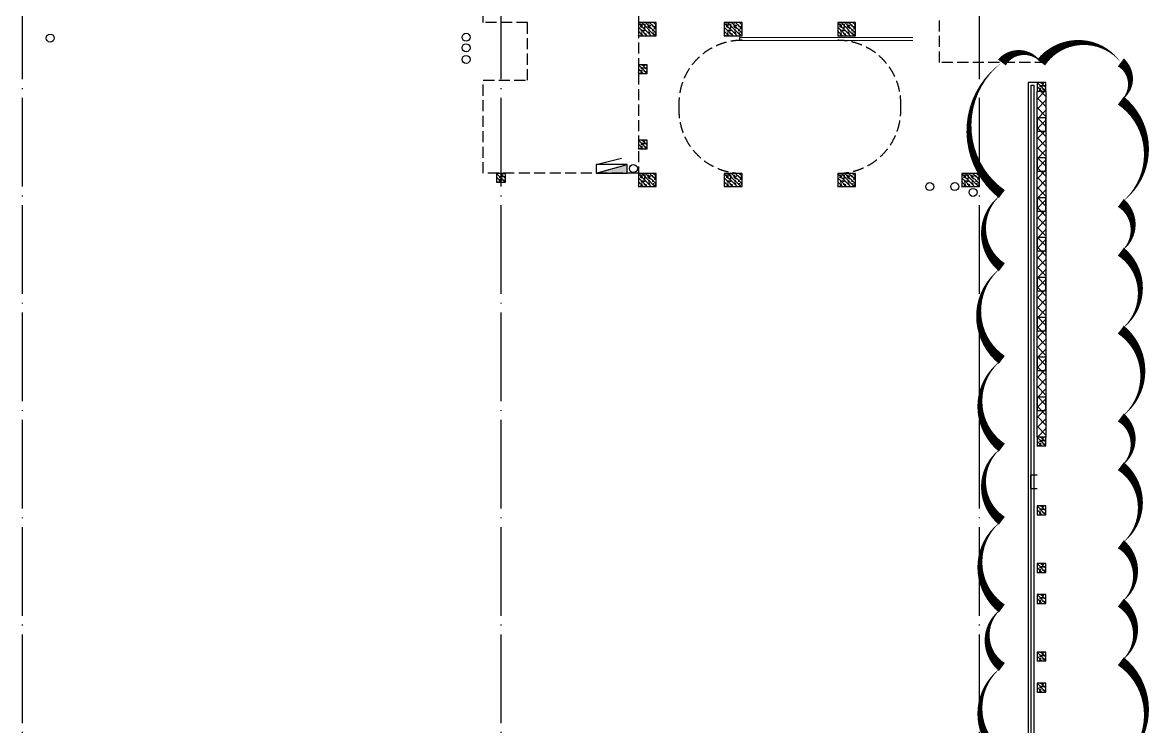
# Model space of a CAD drawing. Extents: x 6843040 to 15500510, y -6507076 to -4940511.
# Drawn here: x 8475662 to 8501144, y -5506378 to -5490502 of the extents above; entities that cross this region are included whole.
import ezdxf

# ---------------------------------------------------------------- set-up
doc = ezdxf.new("R2010")
doc.units = 0
doc.header["$LTSCALE"] = 1000
doc.header["$MEASUREMENT"] = 0
doc.linetypes.add('DASH', pattern=[0.35, 0.25, -0.1])
doc.linetypes.add('DOTE', pattern=[2.42, 2, -0.2, 0.02, -0.2])
for name, color, linetype in [('COLUMN', 10, 'Continuous'), ('DOTE', 8, 'DOTE'), ('EQUIP_消火栓', 7, 'Continuous'), ('FLOOR', 9, 'Continuous'), ('HACH', 8, 'Continuous'), ('plan-1', 40, 'Continuous'), ('PUB_DIM', 3, 'Continuous'), ('PUB_HACTH', 8, 'Continuous'), ('PUB_HATCH', 8, 'Continuous'), ('RAIL', 163, 'Continuous'), ('S_SURFACE', 6, 'Continuous'), ('STAIR', 2, 'Continuous'), ('VPIPE-消防', 1, 'Continuous'), ('VPIPE-给水', 3, 'Continuous'), ('VPIPE-雨水', 4, 'Continuous'), ('建筑细线', 5, 'Continuous')]:
    doc.layers.add(name, color=color, linetype=linetype)
doc.layers.add('DIM_MODI', color=6, linetype='Continuous', plot=False)

# ---------------------------------------------------------------- blocks, each defined once
blk = doc.blocks.new('3~4构造柱')
at = {"layer": 'PUB_HATCH'}
h = blk.add_hatch(dxfattribs=at)
h.set_pattern_fill('钢筋混凝土', color=256, scale=25, angle=90, style=0)
h.set_pattern_definition([(134.999998, (-1320475.3, 12092.646), (-44.194175, -44.194172), []), (140, (-1320475.3, 12092.65), (15.68804, 179.315045), [18.75, -206.25]), (85, (-1320475.3, 12092.65), (-188.048035, -34.68783), [15, -165]), (190.4514, (-1320474, 12107.59), (-172.35988, 144.62735), [15.93505, -175.28553]), (136.1842, (-1320525.3, 12092.65), (41.37976, 266.81026), [28.125, -309.375]), (186.6356, (-1320521.85, 12114.88), (-243.52946, 233.66568), [23.90257, -262.92825]), (81.1842, (-1320525.3, 12092.65), (-243.52964, 233.6655), [22.5, -247.5]), (111, (-1320512.8, 12117.65), (100.65473, 149.22676), [18.75, -206.25]), (56, (-1320512.8, 12117.65), (-181.28751, 60.82884), [15, -165]), (161.4514, (-1320504.42, 12130.08), (-80.63262, 210.05566), [15.93505, -175.28553]), (127.499998, (-1320475.3, 12092.646), (-83.223463, 3.039967), [0, -163, 0, -167.5, 0, -165.625]), (97.499998, (-1320475.3, 12092.65), (-98.602926, 65.767388), [0, -95.5, 0, -159.25, 0, -63.125]), (57.499998, (-1320475.3, 12036.896), (5.638722, 133.455609), [0, -62.5, 0, -195, 0, -258.75]), (47.499998, (-1320475.3, 12011.9), (-25.02624, 145.796543), [0, -81.25, 0, -129.5, 0, -183.75])])
edge = h.paths.add_edge_path()
edge.add_line((-1013859, 279574), (-1014259, 279574))
edge.add_line((-1013859, 279574), (-1013859, 279874))
edge.add_line((-1013859, 279874), (-1014259, 279874))
edge.add_line((-1014259, 279874), (-1014259, 279574))
h = blk.add_hatch(dxfattribs=at)
h.set_pattern_fill('钢筋混凝土', color=256, scale=25, angle=90, style=0)
h.set_pattern_definition([(134.999998, (-1318535.3, 12092.646), (-44.194175, -44.194172), []), (140, (-1318535.3, 12092.65), (15.68804, 179.315045), [18.75, -206.25]), (85, (-1318535.3, 12092.65), (-188.048035, -34.68783), [15, -165]), (190.4514, (-1318534, 12107.59), (-172.35988, 144.62735), [15.93505, -175.28553]), (136.1842, (-1318585.3, 12092.65), (41.37976, 266.81026), [28.125, -309.375]), (186.6356, (-1318581.85, 12114.88), (-243.52946, 233.66568), [23.90257, -262.92825]), (81.1842, (-1318585.3, 12092.65), (-243.52964, 233.6655), [22.5, -247.5]), (111, (-1318572.8, 12117.65), (100.65473, 149.22676), [18.75, -206.25]), (56, (-1318572.8, 12117.65), (-181.28751, 60.82884), [15, -165]), (161.4514, (-1318564.42, 12130.08), (-80.63262, 210.05566), [15.93505, -175.28553]), (127.499998, (-1318535.3, 12092.646), (-83.223463, 3.039967), [0, -163, 0, -167.5, 0, -165.625]), (97.499998, (-1318535.3, 12092.65), (-98.602926, 65.767388), [0, -95.5, 0, -159.25, 0, -63.125]), (57.499998, (-1318535.3, 12036.896), (5.638722, 133.455609), [0, -62.5, 0, -195, 0, -258.75]), (47.499998, (-1318535.3, 12011.9), (-25.02624, 145.796543), [0, -81.25, 0, -129.5, 0, -183.75])])
edge = h.paths.add_edge_path()
edge.add_line((-1011919, 279574), (-1012319, 279574))
edge.add_line((-1011919, 279574), (-1011919, 279874))
edge.add_line((-1011919, 279874), (-1012319, 279874))
edge.add_line((-1012319, 279874), (-1012319, 279574))
h = blk.add_hatch(dxfattribs=at)
h.set_pattern_fill('钢筋混凝土', color=256, scale=25, angle=90, style=0)
h.set_pattern_definition([(134.999998, (-1315975.3, 12092.646), (-44.194175, -44.194172), []), (140, (-1315975.3, 12092.65), (15.68804, 179.315045), [18.75, -206.25]), (85, (-1315975.3, 12092.65), (-188.048035, -34.68783), [15, -165]), (190.4514, (-1315974, 12107.59), (-172.35988, 144.62735), [15.93505, -175.28553]), (136.1842, (-1316025.3, 12092.65), (41.37976, 266.81026), [28.125, -309.375]), (186.6356, (-1316021.85, 12114.88), (-243.52946, 233.66568), [23.90257, -262.92825]), (81.1842, (-1316025.3, 12092.65), (-243.52964, 233.6655), [22.5, -247.5]), (111, (-1316012.8, 12117.65), (100.65473, 149.22676), [18.75, -206.25]), (56, (-1316012.8, 12117.65), (-181.28751, 60.82884), [15, -165]), (161.4514, (-1316004.41, 12130.08), (-80.63262, 210.05566), [15.93505, -175.28553]), (127.499998, (-1315975.3, 12092.646), (-83.223463, 3.039967), [0, -163, 0, -167.5, 0, -165.625]), (97.499998, (-1315975.3, 12092.65), (-98.602926, 65.767388), [0, -95.5, 0, -159.25, 0, -63.125]), (57.499998, (-1315975.3, 12036.896), (5.638722, 133.455609), [0, -62.5, 0, -195, 0, -258.75]), (47.499998, (-1315975.3, 12011.9), (-25.02624, 145.796543), [0, -81.25, 0, -129.5, 0, -183.75])])
edge = h.paths.add_edge_path()
edge.add_line((-1009359, 279574), (-1009759, 279574))
edge.add_line((-1009359, 279574), (-1009359, 279874))
edge.add_line((-1009359, 279874), (-1009759, 279874))
edge.add_line((-1009759, 279874), (-1009759, 279574))
h = blk.add_hatch(dxfattribs=at)
h.set_pattern_fill('钢筋混凝土', color=256, scale=25, angle=90, style=0)
h.set_pattern_definition([(134.999998, (-1320475.3, 11243.11), (-44.194175, -44.194172), []), (140, (-1320475.3, 11243.11), (15.68804, 179.315045), [18.75, -206.25]), (85, (-1320475.3, 11243.1), (-188.048035, -34.68783), [15, -165]), (190.4514, (-1320474, 11258.05), (-172.35988, 144.62735), [15.93505, -175.28553]), (136.1842, (-1320525.3, 11243.1), (41.37976, 266.81026), [28.125, -309.375]), (186.6356, (-1320521.85, 11265.34), (-243.52946, 233.66568), [23.90257, -262.92825]), (81.1842, (-1320525.3, 11243.1), (-243.52964, 233.6655), [22.5, -247.5]), (111, (-1320512.8, 11268.11), (100.65473, 149.22676), [18.75, -206.25]), (56, (-1320512.8, 11268.1), (-181.28751, 60.82884), [15, -165]), (161.4514, (-1320504.41, 11280.54), (-80.63262, 210.05566), [15.93505, -175.28553]), (127.499998, (-1320475.3, 11243.11), (-83.223463, 3.039967), [0, -163, 0, -167.5, 0, -165.625]), (97.499998, (-1320475.3, 11243.11), (-98.602926, 65.767388), [0, -95.5, 0, -159.25, 0, -63.125]), (57.499998, (-1320475.3, 11187.36), (5.638722, 133.455609), [0, -62.5, 0, -195, 0, -258.75]), (47.499998, (-1320475.3, 11162.36), (-25.02624, 145.796543), [0, -81.25, 0, -129.5, 0, -183.75])])
edge = h.paths.add_edge_path()
edge.add_line((-1014059, 278725), (-1014259, 278725))
edge.add_line((-1014059, 278725), (-1014059, 278925))
edge.add_line((-1014059, 278925), (-1014259, 278925))
edge.add_line((-1014259, 278925), (-1014259, 278725))
h = blk.add_hatch(dxfattribs=at)
h.set_pattern_fill('钢筋混凝土', color=256, scale=25, angle=90, style=0)
h.set_pattern_definition([(134.999998, (-1311475.3, 10842.64), (-44.194175, -44.194172), []), (140, (-1311475.3, 10842.64), (15.68804, 179.315045), [18.75, -206.25]), (85, (-1311475.3, 10842.64), (-188.048035, -34.68783), [15, -165]), (190.4514, (-1311474, 10857.58), (-172.35988, 144.62735), [15.93505, -175.28553]), (136.1842, (-1311525.3, 10842.64), (41.37976, 266.81026), [28.125, -309.375]), (186.6356, (-1311521.85, 10864.87), (-243.52946, 233.66568), [23.90257, -262.92825]), (81.1842, (-1311525.3, 10842.64), (-243.52964, 233.6655), [22.5, -247.5]), (111, (-1311512.8, 10867.64), (100.65473, 149.22676), [18.75, -206.25]), (56, (-1311512.8, 10867.64), (-181.28751, 60.82884), [15, -165]), (161.4514, (-1311504.41, 10880.07), (-80.63262, 210.05566), [15.93505, -175.28553]), (127.499998, (-1311475.3, 10842.64), (-83.223463, 3.039967), [0, -163, 0, -167.5, 0, -165.625]), (97.499998, (-1311475.3, 10842.64), (-98.602926, 65.767388), [0, -95.5, 0, -159.25, 0, -63.125]), (57.499998, (-1311475.3, 10786.89), (5.638722, 133.455609), [0, -62.5, 0, -195, 0, -258.75]), (47.499998, (-1311475.3, 10761.89), (-25.02624, 145.796543), [0, -81.25, 0, -129.5, 0, -183.75])])
edge = h.paths.add_edge_path()
edge.add_line((-1005059, 278324), (-1005259, 278324))
edge.add_line((-1005059, 278324), (-1005059, 278524))
edge.add_line((-1005059, 278524), (-1005259, 278524))
edge.add_line((-1005259, 278524), (-1005259, 278324))
h = blk.add_hatch(dxfattribs=at)
h.set_pattern_fill('钢筋混凝土', color=256, scale=25, angle=90, style=0)
h.set_pattern_definition([(134.999998, (-1320475.3, 9543.11), (-44.194175, -44.194172), []), (140, (-1320475.3, 9543.11), (15.68804, 179.315045), [18.75, -206.25]), (85, (-1320475.3, 9543.1), (-188.048035, -34.68783), [15, -165]), (190.4514, (-1320474, 9558.05), (-172.35988, 144.62735), [15.93505, -175.28553]), (136.1842, (-1320525.3, 9543.1), (41.37976, 266.81026), [28.125, -309.375]), (186.6356, (-1320521.85, 9565.34), (-243.52946, 233.66568), [23.90257, -262.92825]), (81.1842, (-1320525.3, 9543.1), (-243.52964, 233.6655), [22.5, -247.5]), (111, (-1320512.8, 9568.11), (100.65473, 149.22676), [18.75, -206.25]), (56, (-1320512.8, 9568.1), (-181.28751, 60.82884), [15, -165]), (161.4514, (-1320504.41, 9580.54), (-80.63262, 210.05566), [15.93505, -175.28553]), (127.499998, (-1320475.3, 9543.11), (-83.223463, 3.039967), [0, -163, 0, -167.5, 0, -165.625]), (97.499998, (-1320475.3, 9543.11), (-98.602926, 65.767388), [0, -95.5, 0, -159.25, 0, -63.125]), (57.499998, (-1320475.3, 9487.36), (5.638722, 133.455609), [0, -62.5, 0, -195, 0, -258.75]), (47.499998, (-1320475.3, 9462.36), (-25.02624, 145.796543), [0, -81.25, 0, -129.5, 0, -183.75])])
edge = h.paths.add_edge_path()
edge.add_line((-1014059, 277025), (-1014259, 277025))
edge.add_line((-1014059, 277025), (-1014059, 277225))
edge.add_line((-1014059, 277225), (-1014259, 277225))
edge.add_line((-1014259, 277225), (-1014259, 277025))
h = blk.add_hatch(dxfattribs=at)
h.set_pattern_fill('钢筋混凝土', color=256, scale=25, angle=90, style=0)
h.set_pattern_definition([(134.999998, (-1323675.3, 8792.64), (-44.194175, -44.194172), []), (140, (-1323675.3, 8792.64), (15.68804, 179.315045), [18.75, -206.25]), (85, (-1323675.3, 8792.64), (-188.048035, -34.68783), [15, -165]), (190.4514, (-1323674, 8807.58), (-172.35988, 144.62735), [15.93505, -175.28553]), (136.1842, (-1323725.3, 8792.64), (41.37976, 266.81026), [28.125, -309.375]), (186.6356, (-1323721.85, 8814.87), (-243.52946, 233.66568), [23.90257, -262.92825]), (81.1842, (-1323725.3, 8792.64), (-243.52964, 233.6655), [22.5, -247.5]), (111, (-1323712.8, 8817.64), (100.65473, 149.22676), [18.75, -206.25]), (56, (-1323712.8, 8817.64), (-181.28751, 60.82884), [15, -165]), (161.4514, (-1323704.41, 8830.07), (-80.63262, 210.05566), [15.93505, -175.28553]), (127.499998, (-1323675.3, 8792.64), (-83.223463, 3.039967), [0, -163, 0, -167.5, 0, -165.625]), (97.499998, (-1323675.3, 8792.64), (-98.602926, 65.767388), [0, -95.5, 0, -159.25, 0, -63.125]), (57.499998, (-1323675.3, 8736.89), (5.638722, 133.455609), [0, -62.5, 0, -195, 0, -258.75]), (47.499998, (-1323675.3, 8711.89), (-25.02624, 145.796543), [0, -81.25, 0, -129.5, 0, -183.75])])
edge = h.paths.add_edge_path()
edge.add_line((-1017259, 276274), (-1017459, 276274))
edge.add_line((-1017259, 276274), (-1017259, 276474))
edge.add_line((-1017259, 276474), (-1017459, 276474))
edge.add_line((-1017459, 276474), (-1017459, 276274))
h = blk.add_hatch(dxfattribs=at)
h.set_pattern_fill('钢筋混凝土', color=256, scale=25, angle=90, style=0)
h.set_pattern_definition([(134.999998, (-1320475.3, 8692.646), (-44.194175, -44.194172), []), (140, (-1320475.3, 8692.65), (15.68804, 179.315045), [18.75, -206.25]), (85, (-1320475.3, 8692.65), (-188.048035, -34.68783), [15, -165]), (190.4514, (-1320474, 8707.59), (-172.35988, 144.62735), [15.93505, -175.28553]), (136.1842, (-1320525.3, 8692.65), (41.37976, 266.81026), [28.125, -309.375]), (186.6356, (-1320521.85, 8714.88), (-243.52946, 233.66568), [23.90257, -262.92825]), (81.1842, (-1320525.3, 8692.65), (-243.52964, 233.6655), [22.5, -247.5]), (111, (-1320512.8, 8717.65), (100.65473, 149.22676), [18.75, -206.25]), (56, (-1320512.8, 8717.65), (-181.28751, 60.82884), [15, -165]), (161.4514, (-1320504.42, 8730.08), (-80.63262, 210.05566), [15.93505, -175.28553]), (127.499998, (-1320475.3, 8692.646), (-83.223463, 3.039967), [0, -163, 0, -167.5, 0, -165.625]), (97.499998, (-1320475.3, 8692.65), (-98.602926, 65.767388), [0, -95.5, 0, -159.25, 0, -63.125]), (57.499998, (-1320475.3, 8636.896), (5.638722, 133.455609), [0, -62.5, 0, -195, 0, -258.75]), (47.499998, (-1320475.3, 8611.9), (-25.02624, 145.796543), [0, -81.25, 0, -129.5, 0, -183.75])])
edge = h.paths.add_edge_path()
edge.add_line((-1013859, 276174), (-1014259, 276174))
edge.add_line((-1013859, 276174), (-1013859, 276474))
edge.add_line((-1013859, 276474), (-1014259, 276474))
edge.add_line((-1014259, 276474), (-1014259, 276174))
h = blk.add_hatch(dxfattribs=at)
h.set_pattern_fill('钢筋混凝土', color=256, scale=25, angle=90, style=0)
h.set_pattern_definition([(134.999998, (-1318535.3, 8692.646), (-44.194175, -44.194172), []), (140, (-1318535.3, 8692.65), (15.68804, 179.315045), [18.75, -206.25]), (85, (-1318535.3, 8692.65), (-188.048035, -34.68783), [15, -165]), (190.4514, (-1318534, 8707.59), (-172.35988, 144.62735), [15.93505, -175.28553]), (136.1842, (-1318585.3, 8692.65), (41.37976, 266.81026), [28.125, -309.375]), (186.6356, (-1318581.85, 8714.88), (-243.52946, 233.66568), [23.90257, -262.92825]), (81.1842, (-1318585.3, 8692.65), (-243.52964, 233.6655), [22.5, -247.5]), (111, (-1318572.8, 8717.65), (100.65473, 149.22676), [18.75, -206.25]), (56, (-1318572.8, 8717.65), (-181.28751, 60.82884), [15, -165]), (161.4514, (-1318564.42, 8730.08), (-80.63262, 210.05566), [15.93505, -175.28553]), (127.499998, (-1318535.3, 8692.646), (-83.223463, 3.039967), [0, -163, 0, -167.5, 0, -165.625]), (97.499998, (-1318535.3, 8692.65), (-98.602926, 65.767388), [0, -95.5, 0, -159.25, 0, -63.125]), (57.499998, (-1318535.3, 8636.896), (5.638722, 133.455609), [0, -62.5, 0, -195, 0, -258.75]), (47.499998, (-1318535.3, 8611.9), (-25.02624, 145.796543), [0, -81.25, 0, -129.5, 0, -183.75])])
edge = h.paths.add_edge_path()
edge.add_line((-1011919, 276174), (-1012319, 276174))
edge.add_line((-1011919, 276174), (-1011919, 276474))
edge.add_line((-1011919, 276474), (-1012319, 276474))
edge.add_line((-1012319, 276474), (-1012319, 276174))
h = blk.add_hatch(dxfattribs=at)
h.set_pattern_fill('钢筋混凝土', color=256, scale=25, angle=90, style=0)
h.set_pattern_definition([(134.999998, (-1315975.3, 8692.646), (-44.194175, -44.194172), []), (140, (-1315975.3, 8692.65), (15.68804, 179.315045), [18.75, -206.25]), (85, (-1315975.3, 8692.65), (-188.048035, -34.68783), [15, -165]), (190.4514, (-1315974, 8707.59), (-172.35988, 144.62735), [15.93505, -175.28553]), (136.1842, (-1316025.3, 8692.65), (41.37976, 266.81026), [28.125, -309.375]), (186.6356, (-1316021.85, 8714.88), (-243.52946, 233.66568), [23.90257, -262.92825]), (81.1842, (-1316025.3, 8692.65), (-243.52964, 233.6655), [22.5, -247.5]), (111, (-1316012.8, 8717.65), (100.65473, 149.22676), [18.75, -206.25]), (56, (-1316012.8, 8717.65), (-181.28751, 60.82884), [15, -165]), (161.4514, (-1316004.41, 8730.08), (-80.63262, 210.05566), [15.93505, -175.28553]), (127.499998, (-1315975.3, 8692.646), (-83.223463, 3.039967), [0, -163, 0, -167.5, 0, -165.625]), (97.499998, (-1315975.3, 8692.65), (-98.602926, 65.767388), [0, -95.5, 0, -159.25, 0, -63.125]), (57.499998, (-1315975.3, 8636.896), (5.638722, 133.455609), [0, -62.5, 0, -195, 0, -258.75]), (47.499998, (-1315975.3, 8611.9), (-25.02624, 145.796543), [0, -81.25, 0, -129.5, 0, -183.75])])
edge = h.paths.add_edge_path()
edge.add_line((-1009359, 276174), (-1009759, 276174))
edge.add_line((-1009359, 276174), (-1009359, 276474))
edge.add_line((-1009359, 276474), (-1009759, 276474))
edge.add_line((-1009759, 276474), (-1009759, 276174))
h = blk.add_hatch(dxfattribs=at)
h.set_pattern_fill('钢筋混凝土', color=256, scale=25, angle=90, style=0)
h.set_pattern_definition([(134.999998, (-1313175.31, 8692.646), (-44.194175, -44.194172), []), (140, (-1313175.31, 8692.65), (15.68804, 179.315045), [18.75, -206.25]), (85, (-1313175.3, 8692.65), (-188.048035, -34.68783), [15, -165]), (190.4514, (-1313174, 8707.59), (-172.35988, 144.62735), [15.93505, -175.28553]), (136.1842, (-1313225.3, 8692.65), (41.37976, 266.81026), [28.125, -309.375]), (186.6356, (-1313221.86, 8714.88), (-243.52946, 233.66568), [23.90257, -262.92825]), (81.1842, (-1313225.3, 8692.65), (-243.52964, 233.6655), [22.5, -247.5]), (111, (-1313212.81, 8717.65), (100.65473, 149.22676), [18.75, -206.25]), (56, (-1313212.8, 8717.65), (-181.28751, 60.82884), [15, -165]), (161.4514, (-1313204.42, 8730.08), (-80.63262, 210.05566), [15.93505, -175.28553]), (127.499998, (-1313175.31, 8692.646), (-83.223463, 3.039967), [0, -163, 0, -167.5, 0, -165.625]), (97.499998, (-1313175.31, 8692.65), (-98.602926, 65.767388), [0, -95.5, 0, -159.25, 0, -63.125]), (57.499998, (-1313175.31, 8636.896), (5.638722, 133.455609), [0, -62.5, 0, -195, 0, -258.75]), (47.499998, (-1313175.31, 8611.9), (-25.02624, 145.796543), [0, -81.25, 0, -129.5, 0, -183.75])])
edge = h.paths.add_edge_path()
edge.add_line((-1006559, 276174), (-1006959, 276174))
edge.add_line((-1006559, 276174), (-1006559, 276474))
edge.add_line((-1006559, 276474), (-1006959, 276474))
edge.add_line((-1006959, 276474), (-1006959, 276174))
h = blk.add_hatch(dxfattribs=at)
h.set_pattern_fill('钢筋混凝土', color=256, scale=25, angle=90, style=0)
h.set_pattern_definition([(134.999998, (-1311475.31, 2842.64), (-44.194175, -44.194172), []), (140, (-1311475.31, 2842.64), (15.68804, 179.315045), [18.75, -206.25]), (85, (-1311475.3, 2842.64), (-188.048035, -34.68783), [15, -165]), (190.4514, (-1311474, 2857.58), (-172.35988, 144.62735), [15.93505, -175.28553]), (136.1842, (-1311525.3, 2842.64), (41.37976, 266.81026), [28.125, -309.375]), (186.6356, (-1311521.86, 2864.87), (-243.52946, 233.66568), [23.90257, -262.92825]), (81.1842, (-1311525.3, 2842.64), (-243.52964, 233.6655), [22.5, -247.5]), (111, (-1311512.81, 2867.64), (100.65473, 149.22676), [18.75, -206.25]), (56, (-1311512.8, 2867.64), (-181.28751, 60.82884), [15, -165]), (161.4514, (-1311504.42, 2880.07), (-80.63262, 210.05566), [15.93505, -175.28553]), (127.499998, (-1311475.31, 2842.64), (-83.223463, 3.039967), [0, -163, 0, -167.5, 0, -165.625]), (97.499998, (-1311475.31, 2842.64), (-98.602926, 65.767388), [0, -95.5, 0, -159.25, 0, -63.125]), (57.499998, (-1311475.31, 2786.89), (5.638722, 133.455609), [0, -62.5, 0, -195, 0, -258.75]), (47.499998, (-1311475.31, 2761.89), (-25.02624, 145.796543), [0, -81.25, 0, -129.5, 0, -183.75])])
edge = h.paths.add_edge_path()
edge.add_line((-1005059, 270324), (-1005259, 270324))
edge.add_line((-1005059, 270324), (-1005059, 270524))
edge.add_line((-1005059, 270524), (-1005259, 270524))
edge.add_line((-1005259, 270524), (-1005259, 270324))
h = blk.add_hatch(dxfattribs=at)
h.set_pattern_fill('钢筋混凝土', color=256, scale=25, angle=90, style=0)
h.set_pattern_definition([(134.999998, (-1311475.3, 1292.64), (-44.194175, -44.194172), []), (140, (-1311475.3, 1292.64), (15.68804, 179.315045), [18.75, -206.25]), (85, (-1311475.3, 1292.64), (-188.048035, -34.68783), [15, -165]), (190.4514, (-1311474, 1307.58), (-172.35988, 144.62735), [15.93505, -175.28553]), (136.1842, (-1311525.3, 1292.64), (41.37976, 266.81026), [28.125, -309.375]), (186.6356, (-1311521.85, 1314.87), (-243.52946, 233.66568), [23.90257, -262.92825]), (81.1842, (-1311525.3, 1292.64), (-243.52964, 233.6655), [22.5, -247.5]), (111, (-1311512.8, 1317.64), (100.65473, 149.22676), [18.75, -206.25]), (56, (-1311512.8, 1317.64), (-181.28751, 60.82884), [15, -165]), (161.4514, (-1311504.42, 1330.07), (-80.63262, 210.05566), [15.93505, -175.28553]), (127.499998, (-1311475.3, 1292.64), (-83.223463, 3.039967), [0, -163, 0, -167.5, 0, -165.625]), (97.499998, (-1311475.3, 1292.64), (-98.602926, 65.767388), [0, -95.5, 0, -159.25, 0, -63.125]), (57.499998, (-1311475.3, 1236.89), (5.638722, 133.455609), [0, -62.5, 0, -195, 0, -258.75]), (47.499998, (-1311475.3, 1211.89), (-25.02624, 145.796543), [0, -81.25, 0, -129.5, 0, -183.75])])
edge = h.paths.add_edge_path()
edge.add_line((-1005059, 268774), (-1005259, 268774))
edge.add_line((-1005059, 268774), (-1005059, 268974))
edge.add_line((-1005059, 268974), (-1005259, 268974))
edge.add_line((-1005259, 268974), (-1005259, 268774))
h = blk.add_hatch(dxfattribs=at)
h.set_pattern_fill('钢筋混凝土', color=256, scale=25, angle=90, style=0)
h.set_pattern_definition([(134.999998, (-1311475.3, -7.36), (-44.194175, -44.194172), []), (140, (-1311475.3, -7.36), (15.68804, 179.315045), [18.75, -206.25]), (85, (-1311475.3, -7.36), (-188.048035, -34.68783), [15, -165]), (190.4514, (-1311474, 7.58), (-172.35988, 144.62735), [15.93505, -175.28553]), (136.1842, (-1311525.3, -7.36), (41.37976, 266.81026), [28.125, -309.375]), (186.6356, (-1311521.85, 14.87), (-243.52946, 233.66568), [23.90257, -262.92825]), (81.1842, (-1311525.3, -7.36), (-243.52964, 233.6655), [22.5, -247.5]), (111, (-1311512.8, 17.64), (100.65473, 149.22676), [18.75, -206.25]), (56, (-1311512.8, 17.64), (-181.28751, 60.82884), [15, -165]), (161.4514, (-1311504.42, 30.07), (-80.63262, 210.05566), [15.93505, -175.28553]), (127.499998, (-1311475.3, -7.36), (-83.223463, 3.039967), [0, -163, 0, -167.5, 0, -165.625]), (97.499998, (-1311475.3, -7.36), (-98.602926, 65.767388), [0, -95.5, 0, -159.25, 0, -63.125]), (57.499998, (-1311475.3, -63.11), (5.638722, 133.455609), [0, -62.5, 0, -195, 0, -258.75]), (47.499998, (-1311475.3, -88.11), (-25.02624, 145.796543), [0, -81.25, 0, -129.5, 0, -183.75])])
edge = h.paths.add_edge_path()
edge.add_line((-1005059, 267474), (-1005259, 267474))
edge.add_line((-1005059, 267474), (-1005059, 267674))
edge.add_line((-1005059, 267674), (-1005259, 267674))
edge.add_line((-1005259, 267674), (-1005259, 267474))
h = blk.add_hatch(dxfattribs=at)
h.set_pattern_fill('钢筋混凝土', color=256, scale=25, angle=90, style=0)
h.set_pattern_definition([(134.999998, (-1311475.3, -707.36), (-44.194175, -44.194172), []), (140, (-1311475.3, -707.36), (15.68804, 179.315045), [18.75, -206.25]), (85, (-1311475.3, -707.36), (-188.048035, -34.68783), [15, -165]), (190.4514, (-1311474, -692.42), (-172.35988, 144.62735), [15.93505, -175.28553]), (136.1842, (-1311525.3, -707.36), (41.37976, 266.81026), [28.125, -309.375]), (186.6356, (-1311521.85, -685.13), (-243.52946, 233.66568), [23.90257, -262.92825]), (81.1842, (-1311525.3, -707.36), (-243.52964, 233.6655), [22.5, -247.5]), (111, (-1311512.8, -682.36), (100.65473, 149.22676), [18.75, -206.25]), (56, (-1311512.8, -682.36), (-181.28751, 60.82884), [15, -165]), (161.4514, (-1311504.42, -669.93), (-80.63262, 210.05566), [15.93505, -175.28553]), (127.499998, (-1311475.3, -707.36), (-83.223463, 3.039967), [0, -163, 0, -167.5, 0, -165.625]), (97.499998, (-1311475.3, -707.36), (-98.602926, 65.767388), [0, -95.5, 0, -159.25, 0, -63.125]), (57.499998, (-1311475.3, -763.11), (5.638722, 133.455609), [0, -62.5, 0, -195, 0, -258.75]), (47.499998, (-1311475.3, -788.11), (-25.02624, 145.796543), [0, -81.25, 0, -129.5, 0, -183.75])])
edge = h.paths.add_edge_path()
edge.add_line((-1005059, 266774), (-1005259, 266774))
edge.add_line((-1005059, 266774), (-1005059, 266974))
edge.add_line((-1005059, 266974), (-1005259, 266974))
edge.add_line((-1005259, 266974), (-1005259, 266774))
h = blk.add_hatch(dxfattribs=at)
h.set_pattern_fill('钢筋混凝土', color=256, scale=25, angle=90, style=0)
h.set_pattern_definition([(134.999998, (-1311475.3, -2007.36), (-44.194175, -44.194172), []), (140, (-1311475.3, -2007.36), (15.68804, 179.315045), [18.75, -206.25]), (85, (-1311475.3, -2007.36), (-188.048035, -34.68783), [15, -165]), (190.4514, (-1311474, -1992.42), (-172.35988, 144.62735), [15.93505, -175.28553]), (136.1842, (-1311525.3, -2007.36), (41.37976, 266.81026), [28.125, -309.375]), (186.6356, (-1311521.85, -1985.13), (-243.52946, 233.66568), [23.90257, -262.92825]), (81.1842, (-1311525.3, -2007.36), (-243.52964, 233.6655), [22.5, -247.5]), (111, (-1311512.8, -1982.36), (100.65473, 149.22676), [18.75, -206.25]), (56, (-1311512.8, -1982.36), (-181.28751, 60.82884), [15, -165]), (161.4514, (-1311504.42, -1969.93), (-80.63262, 210.05566), [15.93505, -175.28553]), (127.499998, (-1311475.3, -2007.36), (-83.223463, 3.039967), [0, -163, 0, -167.5, 0, -165.625]), (97.499998, (-1311475.3, -2007.36), (-98.602926, 65.767388), [0, -95.5, 0, -159.25, 0, -63.125]), (57.499998, (-1311475.3, -2063.11), (5.638722, 133.455609), [0, -62.5, 0, -195, 0, -258.75]), (47.499998, (-1311475.3, -2088.11), (-25.02624, 145.796543), [0, -81.25, 0, -129.5, 0, -183.75])])
edge = h.paths.add_edge_path()
edge.add_line((-1005059, 265474), (-1005259, 265474))
edge.add_line((-1005059, 265474), (-1005059, 265674))
edge.add_line((-1005059, 265674), (-1005259, 265674))
edge.add_line((-1005259, 265674), (-1005259, 265474))
h = blk.add_hatch(dxfattribs=at)
h.set_pattern_fill('钢筋混凝土', color=256, scale=25, angle=90, style=0)
h.set_pattern_definition([(134.999998, (-1311475.3, -2707.36), (-44.194175, -44.194172), []), (140, (-1311475.3, -2707.36), (15.68804, 179.315045), [18.75, -206.25]), (85, (-1311475.3, -2707.36), (-188.048035, -34.68783), [15, -165]), (190.4514, (-1311474, -2692.42), (-172.35988, 144.62735), [15.93505, -175.28553]), (136.1842, (-1311525.3, -2707.36), (41.37976, 266.81026), [28.125, -309.375]), (186.6356, (-1311521.85, -2685.13), (-243.52946, 233.66568), [23.90257, -262.92825]), (81.1842, (-1311525.3, -2707.36), (-243.52964, 233.6655), [22.5, -247.5]), (111, (-1311512.8, -2682.36), (100.65473, 149.22676), [18.75, -206.25]), (56, (-1311512.8, -2682.36), (-181.28751, 60.82884), [15, -165]), (161.4514, (-1311504.41, -2669.93), (-80.63262, 210.05566), [15.93505, -175.28553]), (127.499998, (-1311475.3, -2707.36), (-83.223463, 3.039967), [0, -163, 0, -167.5, 0, -165.625]), (97.499998, (-1311475.3, -2707.36), (-98.602926, 65.767388), [0, -95.5, 0, -159.25, 0, -63.125]), (57.499998, (-1311475.3, -2763.11), (5.638722, 133.455609), [0, -62.5, 0, -195, 0, -258.75]), (47.499998, (-1311475.3, -2788.11), (-25.02624, 145.796543), [0, -81.25, 0, -129.5, 0, -183.75])])
edge = h.paths.add_edge_path()
edge.add_line((-1005059, 264774), (-1005259, 264774))
edge.add_line((-1005059, 264774), (-1005059, 264974))
edge.add_line((-1005059, 264974), (-1005259, 264974))
edge.add_line((-1005259, 264974), (-1005259, 264774))
at = {"layer": 'COLUMN'}
for points in [[(-1014259, 279574), (-1013859, 279574), (-1013859, 279874), (-1014259, 279874)], [(-1012319, 279574), (-1011919, 279574), (-1011919, 279874), (-1012319, 279874)], [(-1009759, 279574), (-1009359, 279574), (-1009359, 279874), (-1009759, 279874)], [(-1014259, 278725), (-1014059, 278725), (-1014059, 278925), (-1014259, 278925)], [(-1005259, 278324), (-1005059, 278324), (-1005059, 278524), (-1005259, 278524)], [(-1005259, 277724), (-1005259, 277424), (-1005059, 277424), (-1005059, 277724)], [(-1014259, 277025), (-1014059, 277025), (-1014059, 277225), (-1014259, 277225)], [(-1005259, 276824), (-1005259, 276524), (-1005059, 276524), (-1005059, 276824)], [(-1017459, 276274), (-1017259, 276274), (-1017259, 276474), (-1017459, 276474)], [(-1014259, 276174), (-1013859, 276174), (-1013859, 276474), (-1014259, 276474)], [(-1012319, 276174), (-1011919, 276174), (-1011919, 276474), (-1012319, 276474)], [(-1009759, 276174), (-1009359, 276174), (-1009359, 276474), (-1009759, 276474)], [(-1006959, 276174), (-1006559, 276174), (-1006559, 276474), (-1006959, 276474)], [(-1005259, 275924), (-1005259, 275624), (-1005059, 275624), (-1005059, 275924)], [(-1005259, 275024), (-1005259, 274724), (-1005059, 274724), (-1005059, 275024)], [(-1005259, 274124), (-1005259, 273824), (-1005059, 273824), (-1005059, 274124)], [(-1005259, 273224), (-1005259, 272924), (-1005059, 272924), (-1005059, 273224)], [(-1005259, 272324), (-1005259, 272024), (-1005059, 272024), (-1005059, 272324)], [(-1005259, 271424), (-1005259, 271124), (-1005059, 271124), (-1005059, 271424)], [(-1005259, 270324), (-1005059, 270324), (-1005059, 270524), (-1005259, 270524)], [(-1005259, 268774), (-1005059, 268774), (-1005059, 268974), (-1005259, 268974)], [(-1005259, 267474), (-1005059, 267474), (-1005059, 267674), (-1005259, 267674)], [(-1005259, 266774), (-1005059, 266774), (-1005059, 266974), (-1005259, 266974)], [(-1005259, 265474), (-1005059, 265474), (-1005059, 265674), (-1005259, 265674)], [(-1005259, 264774), (-1005059, 264774), (-1005059, 264974), (-1005259, 264974)]]:
    blk.add_lwpolyline(points, close=True, dxfattribs=at)
blk = doc.blocks.new('$TWTSYS$00000508')
for p, q in [((-0.5, 0.5), (0.324, 1.224)), ((-0.5, 0.5), (-0.5, -0.5)), ((-0.5, -0.5), (0.5, 0.5)), ((0.5, 0.5), (-0.5, 0.5)), ((0.5, -0.5), (0.5, 0.5)), ((-0.5, -0.5), (0.5, -0.5))]:
    blk.add_line(p, q)
blk.add_solid([(0.5, -0.5), (0.5, 0.5), (-0.5, -0.5)])
blk = doc.blocks.new('三、四层排水消防0922')
at = {"layer": 'VPIPE-消防'}
blk.add_circle((8489451, -5493794), 90, dxfattribs=at)
at = {"layer": 'VPIPE-给水'}
for centre in [(8496139, -5494201), (8496705, -5494201)]:
    blk.add_circle(centre, 90, dxfattribs=at)
at = {"layer": 'VPIPE-雨水'}
for centre in [(8476285, -5490851), (8485674, -5490834), (8485674, -5491071), (8485674, -5491334), (8497117, -5494333)]:
    blk.add_circle(centre, 90, dxfattribs=at)
at = {"layer": 'EQUIP_消火栓', "xscale": 700, "yscale": 200, "zscale": 700, "rotation": 359.9999949910436}
blk.add_blockref('$TWTSYS$00000508', (8488956, -5493802), dxfattribs=at)

msp = doc.modelspace()

# ---------------------------------------------------------------- hatches: boundary and pattern name
at = {"layer": 'HACH'}
h = msp.add_hatch(dxfattribs=at)
h.set_pattern_fill('ANSI37', color=256, scale=100)
h.set_pattern_definition([(45, (0, 0), (-112.2532015, 112.2532015), []), (135, (0, 0), (-112.2532015, -112.2532015), [])])
h.paths.add_polyline_path([(8498561.7, -5492052.5), (8498761.7, -5492052.5), (8498761.7, -5499852.5), (8498561.7, -5499852.5)])

# ---------------------------------------------------------------- linework, layer by layer
at = {"layer": 'DIM_MODI', "color": 2}
msp.add_lwpolyline([(8500453.5, -5507216.6, 0, 225, 0.5), (8500453.5, -5504907.1, 0, 225, 0.5), (8500453.5, -5503587.4, 0, 225, 0.5), (8500453.5, -5502267.7, 0, 225, 0.5), (8500453.5, -5500508.1, 0, 225, 0.5), (8500453.5, -5499408.4, 0, 225, 0.5), (8500453.5, -5497428.8, 0, 225, 0.5), (8500453.5, -5495669.2, 0, 225, 0.5), (8500453.5, -5494569.5, 0, 225, 0.5), (8500453.5, -5492260, 0, 225, 0.5), (8500453.5, -5491402, 0, 225, 0.5), (8498653.5, -5491402, 0, 225, 0.5), (8497767.6, -5491402, 0, 225, 0.5), (8497767.6, -5494371.3, 0, 225, 0.5), (8497767.6, -5496020.9, 0, 225, 0.5), (8497767.6, -5498110.5, 0, 225, 0.5), (8497767.6, -5500090, 0, 225, 0.5), (8497767.6, -5501739.6, 0, 225, 0.5), (8497767.6, -5503719.2, 0, 225, 0.5), (8497767.6, -5505038.9, 0, 225, 0.5), (8497767.6, -5507018.4, 0, 225, 0.5)], format="xyseb", dxfattribs=at)
at = {"layer": 'DOTE'}
for p, q in [((8475661.7, -5554702), (8475661.7, -5485702.5)), ((8486461.7, -5554702), (8486461.7, -5485702.5)), ((8497261.7, -5554702), (8497261.7, -5485702.5))]:
    msp.add_line(p, q, dxfattribs=at)
at = {"layer": 'FLOOR', "linetype": 'DASH'}
for points in [[(8491901.7, -5493902, -0.4297216), (8490478.7, -5492402, -0.4297216), (8491901.7, -5490902)], [(8494061.4, -5493902, 0.4297216), (8495484.4, -5492402, 0.4297216), (8494061.4, -5490902)]]:
    msp.add_lwpolyline(points, format="xyb", dxfattribs=at)
at = {"layer": 'FLOOR'}
for points in [[(8498361.7, -5491852.5), (8498361.7, -5520802), (8498561.7, -5520802)], [(8498561.7, -5491852.5), (8498361.7, -5491852.5)]]:
    msp.add_lwpolyline(points, dxfattribs=at)
at = {"layer": 'HACH'}
msp.add_lwpolyline([(8498561.7, -5492052.5), (8498761.7, -5492052.5), (8498761.7, -5499852.5), (8498561.7, -5499852.5)], close=True, dxfattribs=at)
at = {"layer": 'PUB_DIM', "linetype": 'DASH'}
msp.add_lwpolyline([(8498761.7, -5491402), (8496361.7, -5491402), (8496361.7, -5489002)], dxfattribs=at)
at = {"layer": 'PUB_HACTH', "linetype": 'DASH'}
msp.add_lwpolyline([(8489561.7, -5489202), (8489561.7, -5493902), (8486061.7, -5493902), (8486061.7, -5491802.5), (8487061.7, -5491802.7), (8487061.7, -5490502.2), (8486061.7, -5490502), (8486061.7, -5489202)], close=True, dxfattribs=at)
at = {"layer": 'RAIL'}
msp.add_lwpolyline([(8498491.7, -5491912.5), (8498491.7, -5520732), (8498431.7, -5520732), (8498431.7, -5491912.5)], close=True, dxfattribs=at)
at = {"layer": 'S_SURFACE'}
msp.add_lwpolyline([(8498561.7, -5500713.1), (8498411.7, -5500713.1), (8498411.7, -5501013.1), (8498561.7, -5501013.1)], dxfattribs=at)
at = {"layer": 'STAIR'}
msp.add_lwpolyline([(8495761.7, -5490842.9), (8491841.7, -5490841.6), (8491841.7, -5490901.6), (8495761.7, -5490902.9)], dxfattribs=at)

# ---------------------------------------------------------------- block references
at = {"layer": 'plan-1'}
msp.add_blockref('三、四层排水消防0922', (0, 0), dxfattribs=at)
at = {"layer": '建筑细线'}
msp.add_blockref('3~4构造柱', (9503820.7, -5770376.6), dxfattribs=at)

doc.saveas('drawing.dxf')
